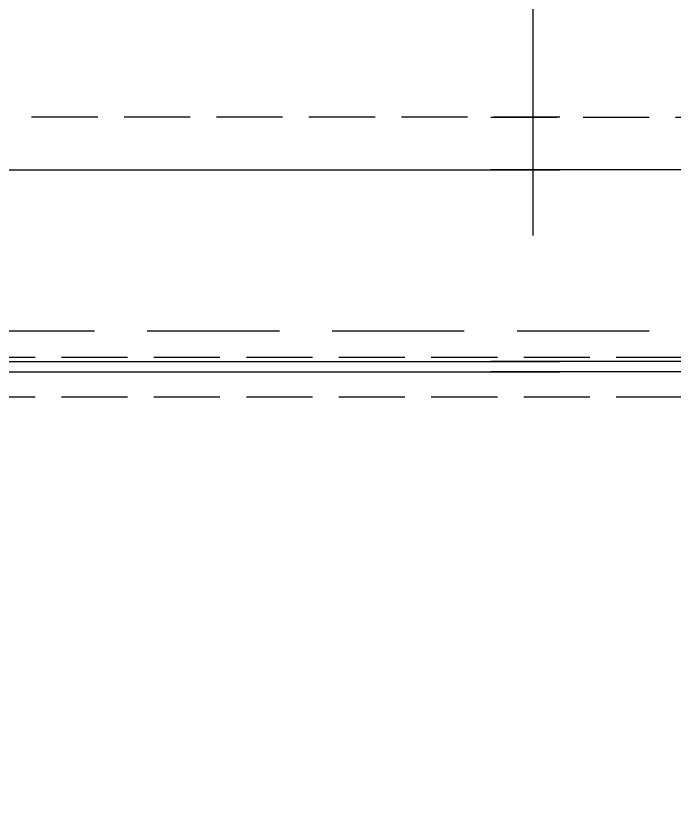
# Model space of a CAD drawing. Extents: x -1899985 to -450366, y 556196 to 2151267.
# Drawn here: x -648253 to -645760, y 575815 to 578802 of the extents above; entities that cross this region are included whole.
import ezdxf

# ---------------------------------------------------------------- set-up
doc = ezdxf.new("R2010")
doc.units = 0
doc.header["$LTSCALE"] = 1000
doc.header["$MEASUREMENT"] = 0
for name, pattern in [('__DASH', [0.35, 0.25, -0.1]), ('DASH', [0.35, 0.25, -0.1]), ('DOTE', [2.42, 2, -0.2, 0.02, -0.2])]:
    doc.linetypes.add(name, pattern=pattern)
for name, color, linetype in [('A-AXIS-DOTE', 14, 'DOTE'), ('A-LIN-V', 9, 'Continuous'), ('FHSGH10105-主梁-04', 7, 'Continuous'), ('FHSGH10105-主梁-06', 7, 'Continuous'), ('S-SB', 21, 'Continuous')]:
    doc.layers.add(name, color=color, linetype=linetype)
doc.layers.add('A-加建区域', color=47, linetype='Continuous', plot=False)

# ---------------------------------------------------------------- blocks, each defined once
blk = doc.blocks.new('w432424324')
at = {"layer": 'A-AXIS-DOTE', "ltscale": 2}
blk.add_line((-759779.7, 577969.1), (-759779.7, 589505.1), dxfattribs=at)
at = {"layer": 'A-加建区域', "linetype": 'DASH'}
for points in [[(-750464.7, 577507.5), (-768794.7, 577507.5)], [(-750464.7, 577357.5), (-768794.7, 577357.5)]]:
    blk.add_lwpolyline(points, dxfattribs=at)
blk = doc.blocks.new('吊车5')
at = {"color": 6, "linetype": 'DASH'}
blk.add_lwpolyline([(1563769.3, -78840.6), (1555174.3, -78840.6), (1555174.3, -81443.1)], dxfattribs=at)
at = {"layer": 'FHSGH10105-主梁-04', "color": 3, "linetype": 'Continuous'}
blk.add_line((1555299.5, -79040.6), (1563769.3, -79040.6), dxfattribs=at)
at = {"layer": 'FHSGH10105-主梁-06', "color": 3, "linetype": 'Continuous'}
for p, q in [((1555503.3, -79766.3), (1563769.3, -79766.3)), ((1555299.5, -79805.6), (1563769.3, -79805.6))]:
    blk.add_line(p, q, dxfattribs=at)
blk = doc.blocks.new('w42432')
at = {"layer": 'S-SB'}
blk.add_blockref('吊车5', (-2227912.3, 657258.1), dxfattribs=at)
at = {"layer": 'S-SB', "xscale": -1}
blk.add_blockref('吊车5', (899364.3, 657258.1), dxfattribs=at)

msp = doc.modelspace()

# ---------------------------------------------------------------- linework, layer by layer
at = {"layer": 'A-加建区域', "linetype": '__DASH', "ltscale": 2}
msp.add_line((-592655, 577607.5), (-684013.9, 577607.5), dxfattribs=at)

# ---------------------------------------------------------------- block references
at = {"layer": 'A-LIN-V'}
for name, p in [('w432424324', (113484.7, 0)), ('w42432', (17950, 0))]:
    msp.add_blockref(name, p, dxfattribs=at)

doc.saveas('drawing.dxf')
